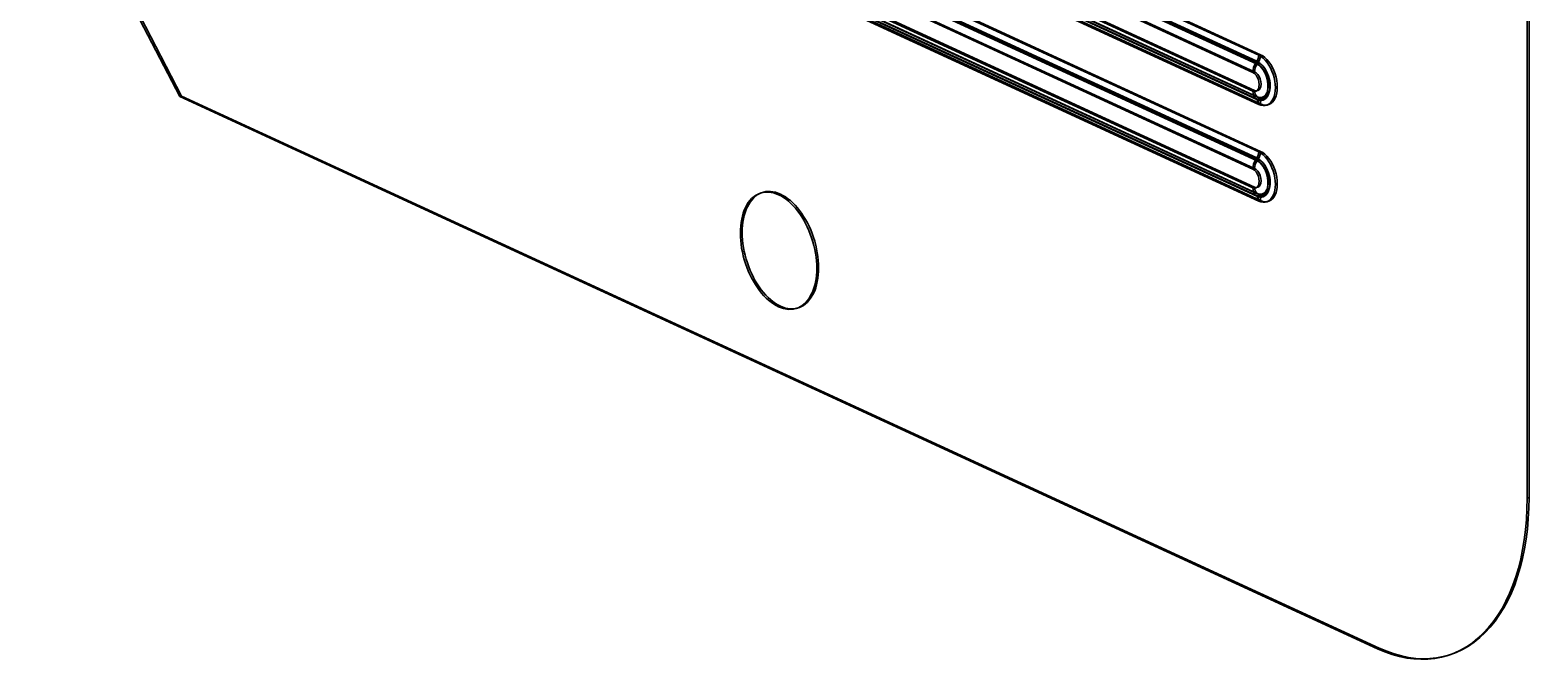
# Model space of a CAD drawing. Header units: millimetres. Extents: x -32 to 32, y -59 to 59.
# Drawn here: x -31.6 to 31.6, y -58.8 to -31.9 of the extents above; entities that cross this region are included whole.
import ezdxf

# ---------------------------------------------------------------- set-up
doc = ezdxf.new("R2010")
doc.units = ezdxf.units.MM
doc.layers.add('1', color=7, linetype='Continuous', true_color=0xffffff)

msp = doc.modelspace()

# ---------------------------------------------------------------- linework, layer by layer
at = {"layer": '1', "color": 254, "linetype": 'Continuous', "lineweight": 35}
for p, q in [((31.483, 22.492), (31.483, -51.657)), ((31.561, 22.515), (31.561, -51.633)), ((-31.639, -22.539), (-25.326, -34.719)), ((-31.561, -22.515), (-25.249, -34.696)), ((4.783, -25.884), (20.165, -32.98)), ((4.86, -25.86), (20.242, -32.956)), ((20.042, -33.299), (4.66, -26.203)), ((20.085, -33.233), (4.703, -26.138)), ((20.096, -33.348), (4.714, -26.252)), ((20.14, -33.282), (4.758, -26.187)), ((19.917, -33.698), (4.535, -26.602)), ((19.994, -33.674), (4.612, -26.578)), ((19.917, -34.485), (4.535, -27.39)), ((19.994, -34.462), (4.612, -27.366)), ((20.042, -34.808), (4.66, -27.712)), ((20.085, -34.847), (4.703, -27.751)), ((20.096, -34.725), (4.714, -27.63)), ((20.14, -34.764), (4.758, -27.669)), ((20.165, -35.052), (4.783, -27.956)), ((20.242, -35.028), (4.86, -27.932)), ((1.882, -29), (20.042, -37.377)), ((1.926, -28.935), (20.085, -37.311)), ((1.937, -29.049), (20.096, -37.426)), ((1.981, -28.984), (20.14, -37.36)), ((2.005, -28.681), (20.165, -37.058)), ((2.083, -28.657), (20.242, -37.034)), ((1.757, -29.399), (19.917, -37.776)), ((1.835, -29.375), (19.994, -37.752)), ((1.757, -30.187), (19.917, -38.564)), ((1.835, -30.163), (19.994, -38.54)), ((1.882, -30.509), (20.042, -38.886)), ((1.926, -30.548), (20.085, -38.925)), ((1.937, -30.427), (20.096, -38.804)), ((1.981, -30.466), (20.14, -38.842)), ((20.165, -39.13), (2.005, -30.753)), ((20.242, -39.106), (2.083, -30.729)), ((20.042, -33.299), (20.085, -33.233)), ((20.096, -33.348), (20.14, -33.282)), ((-25.326, -34.719), (-25.249, -34.696)), ((25.171, -58.014), (-25.326, -34.719)), ((25.249, -57.99), (-25.249, -34.696)), ((20.14, -34.764), (20.096, -34.725)), ((20.085, -34.847), (20.042, -34.808)), ((20.042, -37.377), (20.085, -37.311)), ((20.096, -37.426), (20.14, -37.36)), ((-0.745, -38.76), (-0.823, -38.784)), ((-0.078, -38.859), (0, -38.835)), ((20.085, -38.925), (20.042, -38.886)), ((20.14, -38.842), (20.096, -38.804)), ((-0.078, -43.586), (0, -43.562)), ((0.668, -43.661), (0.745, -43.637)), ((31.483, -51.657), (31.561, -51.633)), ((25.171, -58.014), (25.249, -57.99)), ((28.093, -58.309), (28.171, -58.285))]:
    msp.add_line(p, q, dxfattribs=at)
for centre, major_axis, ratio, start_param, end_param in [((20.343, -33.567), (0.23, 0.499), 0.718873, 1.355909, 2.141307), ((20.343, -33.567), (0.188, 0.409), 0.718873, 1.355909, 2.141307), ((20.042, -34.053), (-0.238, 0.778), 0.585049, 2.660317, 5.80191), ((19.893, -33.063), (-0.147, -0.318), 0.718873, 1.355909, 2.141307), ((20.085, -34.04), (0.254, -0.832), 0.585049, 5.80191, 8.943503), ((20.096, -34.037), (-0.217, 0.711), 0.585049, 2.660317, 5.80191), ((19.893, -33.063), (-0.188, -0.409), 0.718873, 1.355909, 2.141307), ((20.14, -34.023), (0.234, -0.765), 0.585049, 5.80191, 8.943503), ((20.165, -34.016), (-0.327, 1.069), 0.585049, 2.660317, 5.80191), ((20.242, -33.992), (-0.327, 1.069), 0.585049, 2.660317, 5.80191), ((19.917, -34.092), (0.124, -0.406), 0.585049, 5.80191, 8.943503), ((19.994, -34.068), (0.124, -0.406), 0.585049, 5.80191, 8.943503), ((20.343, -34.355), (0.23, 0.499), 0.718873, 2.141307, 2.926705), ((20.343, -34.355), (0.188, 0.409), 0.718873, 2.141307, 2.926705), ((19.893, -35.135), (-0.147, -0.318), 0.718873, 2.141307, 2.926705), ((19.893, -35.135), (-0.188, -0.409), 0.718873, 2.141307, 2.926705), ((19.893, -37.141), (-0.147, -0.318), 0.718873, 1.355909, 2.141307), ((19.893, -37.141), (-0.188, -0.409), 0.718873, 1.355909, 2.141307), ((20.165, -38.094), (-0.327, 1.069), 0.585049, 2.660317, 5.80191), ((20.242, -38.07), (-0.327, 1.069), 0.585049, 2.660317, 5.80191), ((20.343, -37.645), (0.23, 0.499), 0.718873, 1.355909, 2.141307), ((19.917, -38.17), (0.124, -0.406), 0.585049, 5.80191, 8.943503), ((20.343, -37.645), (0.188, 0.409), 0.718873, 1.355909, 2.141307), ((19.994, -38.146), (0.124, -0.406), 0.585049, 5.80191, 8.943503), ((20.042, -38.131), (-0.238, 0.778), 0.585049, 2.660317, 5.80191), ((20.085, -38.118), (0.254, -0.832), 0.585049, 5.80191, 8.943503), ((20.096, -38.115), (-0.217, 0.711), 0.585049, 2.660317, 5.80191), ((20.14, -38.101), (0.234, -0.765), 0.585049, 5.80191, 8.943503), ((-0.078, -41.222), (-0.745, 2.439), 0.585049, 5.80191, 8.943503), ((20.343, -38.433), (0.188, 0.409), 0.718873, 2.141307, 2.926705), ((0, -41.199), (-0.745, 2.439), 0.585049, 5.80191, 8.943503), ((-0.078, -41.222), (-0.745, 2.439), 0.585049, 2.660317, 5.80191), ((0, -41.199), (-0.745, 2.439), 0.585049, 2.660317, 5.80191), ((20.343, -38.433), (0.23, 0.499), 0.718873, 2.141307, 2.926705), ((19.893, -39.213), (-0.147, -0.318), 0.718873, 2.141307, 2.926705), ((19.893, -39.213), (-0.188, -0.409), 0.718873, 2.141307, 2.926705), ((25.171, -48.745), (-2.922, 9.564), 0.585049, 2.660317, 4.231114), ((25.249, -48.721), (-2.922, 9.564), 0.585049, 2.660317, 4.231114)]:
    msp.add_ellipse(centre, major_axis=major_axis, ratio=ratio, start_param=start_param, end_param=end_param, dxfattribs=at)

doc.saveas('drawing.dxf')
